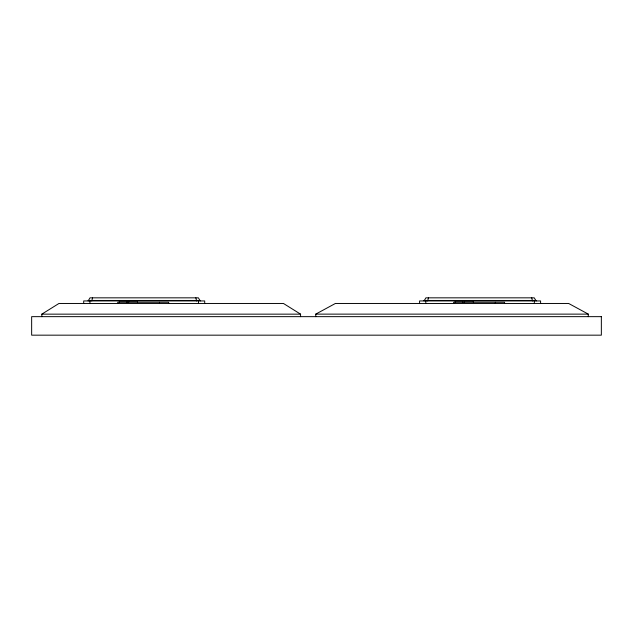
<?xml version="1.0" encoding="UTF-8"?>
<svg xmlns="http://www.w3.org/2000/svg" width="633" height="633" viewBox="0 0 633 633"><rect width="100%" height="100%" fill="white"/><g stroke="black" fill="none" stroke-linecap="round" stroke-linejoin="round"><path stroke-width="0.95" d="M92.553 297.834L91.785 300.944M428.438 297.834L427.671 300.944M88.169 300.944L90.021 297.834L198.374 297.834L200.226 300.944M424.055 300.944L425.906 297.834L534.252 297.834L536.104 300.944M41.825 316.65L41.825 314.15L58.956 303.468L283.449 303.468L300.572 314.15L300.572 316.65M315.748 316.65L315.748 314.126L335.387 303.468L568.656 303.468L588.302 314.126L588.302 316.65M88.169 300.453L200.226 300.453M424.055 300.453L536.104 300.453M41.825 314.15L300.572 314.15M315.748 314.126L588.302 314.126M531.72 297.834L532.488 300.944M195.842 297.834L196.61 300.944M540.59 303.468L540.59 300.944L419.568 300.944L419.568 303.468M534.347 300.944L534.347 303.468M504.564 303.468L504.564 302.281L453.616 302.281L453.616 303.468M495.37 302.281L495.37 303.468M473.397 302.281L473.397 300.802L464.527 300.802L464.527 302.281M462.826 302.281L462.826 300.802L455.269 300.802L455.269 302.281M425.811 300.944L425.811 303.468M204.704 303.468L204.704 300.944L83.691 300.944L83.691 303.468M198.461 300.944L198.461 303.468M168.687 303.468L168.687 302.281L117.73 302.281L117.73 303.468M159.484 302.281L159.484 303.468M137.511 302.281L137.511 300.802L128.641 300.802L128.641 302.281M126.948 302.281L126.948 300.802L119.392 300.802L119.392 302.281M89.933 300.944L89.933 303.468M601.35 316.65L31.65 316.65L31.65 335.166L601.35 335.166L601.35 316.65"/></g></svg>
